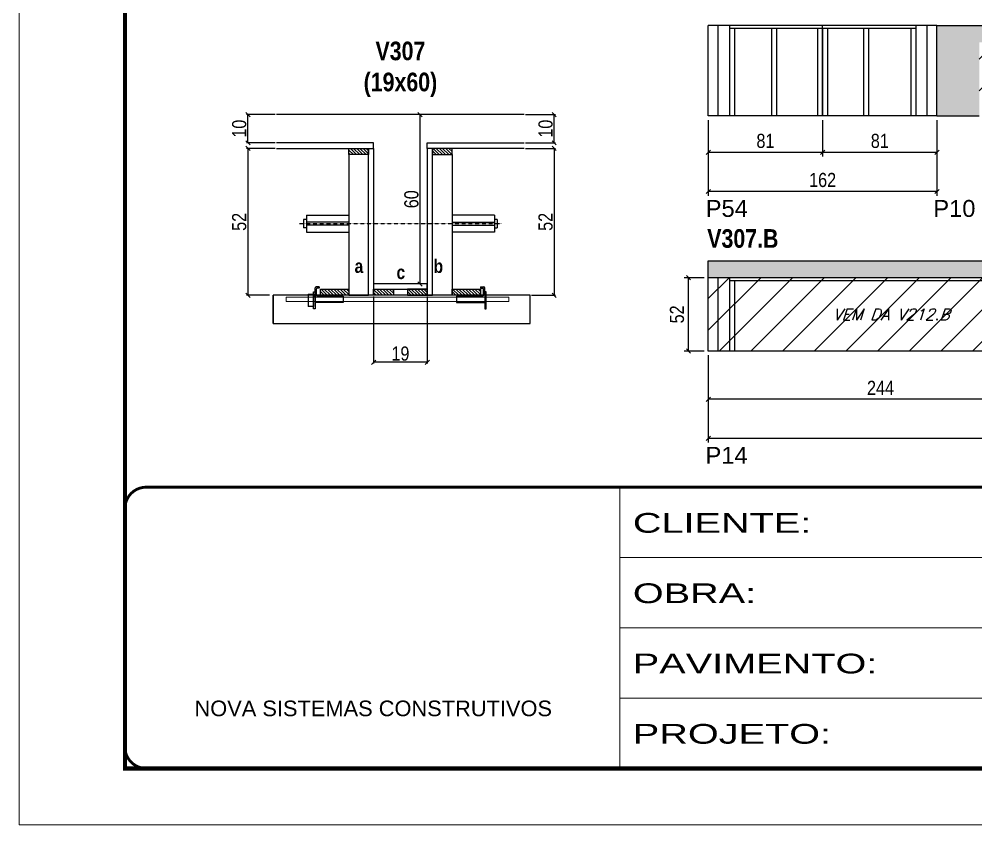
# Model space of a CAD drawing. Extents: x 3309 to 9590, y -2522 to 15424.
# Drawn here: x 4908 to 5586, y 12409 to 12980 of the extents above; entities that cross this region are included whole.
import ezdxf

# ---------------------------------------------------------------- set-up
doc = ezdxf.new("R2010")
doc.units = 0
for name, pattern in [('CONTINUO', [0]), ('DASHED', [0.75, 0.5, -0.25]), ('HIDDEN', [0.375, 0.25, -0.125])]:
    doc.linetypes.add(name, pattern=pattern)
for name, color, linetype in [('5', 5, 'Continuous'), ('barrote', 251, 'Continuous'), ('COTA', 241, 'Continuous'), ('detalhes', 4, 'Continuous'), ('NOMENCLATURA', 7, 'Continuous'), ('Painéis', 200, 'Continuous'), ('presilha', 1, 'Continuous'), ('SARR_2.2x10', 60, 'Continuous'), ('SARR_2.2x7', 40, 'Continuous'), ('SARR_3.5x7', 81, 'Continuous'), ('TENSOR', 3, 'Continuous'), ('texto', 7, 'Continuous')]:
    doc.layers.add(name, color=color, linetype=linetype)
for name, color, linetype, lineweight in [('CONCRETO', 251, 'Continuous', 25), ('Folhas', 255, 'Continuous', 9), ('Hachura', 251, 'Continuous', 9), ('SARRAFO DE PRESSAO', 251, 'DASHED', 9), ('SCO-___-LAJ', 2, 'Continuous', 0)]:
    doc.layers.add(name, color=color, linetype=linetype, lineweight=lineweight)
doc.styles.add('ARIAL', font='arial.ttf')
doc.styles.add('COTA TECNICA', font='techl___.ttf', dxfattribs={"height": 10})
doc.styles.add('COTA TECNICA 2X', font='techl___.ttf', dxfattribs={"height": 10})
doc.styles.add('Romans', font='romans.shx')
doc.styles.get("Standard").update_dxf_attribs({"font": 'arial.ttf'})
doc.styles.add('TECNICA', font='techb___.ttf', dxfattribs={"height": 10})
doc.styles.add('Tecnologia', font='')
doc.styles.get('Tecnologia').set_extended_font_data('Forgotten Futurist')
doc.dimstyles.new('PAINEL', dxfattribs={"dimtxt": 10, "dimasz": 3, "dimexe": 3, "dimexo": 3, "dimgap": 3, "dimtad": 1, "dimdec": 1, "dimzin": 12, "dimdsep": 46, "dimtxsty": 'COTA TECNICA', "dimblk1": 'OBLIQUE', "dimblk2": 'OBLIQUE', "dimsah": 1, "dimcen": 0.9, "dimclrd": 4, "dimclre": 4, "dimclrt": 240, "dimadec": 1, "dimazin": 3, "dimtfac": 1, "dimtdec": 1, "dimtmove": 0, "dimatfit": 3, "dimfxl": 1, "dimtolj": 1, "dimtzin": 12, "dimarcsym": 0})
doc.dimstyles.new('SECAO', dxfattribs={"dimscale": 0.333333, "dimtxt": 5, "dimasz": 9, "dimexe": 3, "dimexo": 3, "dimgap": 3, "dimtad": 1, "dimdec": 1, "dimlfac": 0.5, "dimzin": 12, "dimdsep": 46, "dimtxsty": 'COTA TECNICA 2X', "dimblk1": 'OBLIQUE', "dimblk2": 'OBLIQUE', "dimsah": 1, "dimcen": 0.9, "dimclrd": 4, "dimclre": 4, "dimclrt": 240, "dimadec": 1, "dimazin": 3, "dimtfac": 1, "dimtdec": 1, "dimtmove": 0, "dimatfit": 3, "dimfxl": 1, "dimtolj": 1, "dimtzin": 12, "dimarcsym": 0})
pattern_1 = [(135, (38394.4781, -110727.6584), (-1.122532015, -1.122532015), [])]

# ---------------------------------------------------------------- blocks, each defined once
blk = doc.blocks.new('9999999999')
at = {"color": 30, "linetype": 'CONTINUO'}
for p, q in [((98564.56, 34230.21), (98564.56, 34429.45)), ((98564.56, 34379.64), (99583.98, 34379.64)), ((98564.56, 34329.83), (99487.98, 34329.83)), ((98564.56, 34280.02), (99487.98, 34280.02))]:
    blk.add_line(p, q, dxfattribs=at)
at = {"color": 30, "linetype": 'CONTINUO', "const_width": 2}
blk.add_lwpolyline([(99583.98, 34230.21), (99583.98, 34414.45, 0.414214), (99568.98, 34429.45), (98228.98, 34429.45, 0.414214), (98213.98, 34414.45), (98213.98, 34245.21, 0.414214), (98228.98, 34230.21), (99583.98, 34230.21)], format="xyb", dxfattribs=at)
at = {"layer": 'Folhas'}
blk.add_lwpolyline([(98138.98, 34190.21), (99623.98, 34190.21), (99623.98, 35240.21), (98138.98, 35240.21)], close=True, dxfattribs=at)
at = {"layer": 'Folhas', "color": 30, "const_width": 3}
blk.add_lwpolyline([(98213.98, 34230.21), (99583.98, 34230.21), (99583.98, 35200.21), (98213.98, 35200.21)], close=True, dxfattribs=at)
at = {"color": 7, "linetype": 'Continuous', "ltscale": 5, "style": 'ARIAL'}
blk.add_text('NOVA SISTEMAS CONSTRUTIVOS', height=11.0592, dxfattribs=at).set_placement((98263.19, 34267.21))
at = {"layer": 'Folhas', "color": 7, "style": 'Tecnologia', "width": 1.5}
for s, p in [('CLIENTE:', (98573.65, 34397.17)), ('OBRA:', (98573.65, 34347.31)), ('PAVIMENTO:', (98573.65, 34297.5)), ('PROJETO:', (98573.65, 34247.69))]:
    blk.add_text(s, height=14, dxfattribs=at).set_placement(p)
blk = doc.blocks.new('_Oblique')
at = {"color": 0, "linetype": 'ByBlock', "lineweight": -2}
blk.add_line((-0.5, -0.5), (0.5, 0.5), dxfattribs=at)
blk = doc.blocks.new('*D1170')
at = {"layer": 'COTA', "color": 4, "lineweight": -2, "transparency": 16777216}
for p, q in [((5158.94, 12783.51), (5158.94, 12736.04)), ((5196.94, 12783.51), (5196.94, 12736.04)), ((5196.94, 12737.04), (5158.94, 12737.04))]:
    blk.add_line(p, q, dxfattribs=at)
at = {"layer": 'Defpoints', "color": 0, "transparency": 16777216}
for p in [(5158.94, 12784.51), (5196.94, 12784.51), (5158.94, 12737.04)]:
    blk.add_point(p, dxfattribs=at)
at = {"layer": 'COTA', "color": 4, "lineweight": -2, "transparency": 16777216, "xscale": 3, "yscale": 3, "zscale": 3, "rotation": 180}
blk.add_blockref('_Oblique', (5158.94, 12737.04), dxfattribs=at)
at = {"layer": 'COTA', "color": 4, "lineweight": -2, "transparency": 16777216, "xscale": 3, "yscale": 3, "zscale": 3}
blk.add_blockref('_Oblique', (5196.94, 12737.04), dxfattribs=at)
at = {"layer": 'COTA', "color": 240, "transparency": 16777216, "insert": (5177.94, 12743.13), "char_height": 10, "attachment_point": 5, "style": 'COTA TECNICA 2X'}
blk.add_mtext('\\A1;19', dxfattribs=at)
blk = doc.blocks.new('PRESILHA METÁLICA 1')
at = {"layer": 'presilha'}
for p, q in [((12, 21), (8.6, 21)), ((12, 21), (12, 19.5)), ((0, 13), (6, 13)), ((0, 13), (0, 0)), ((6, 15.5), (7.5, 15.5)), ((6, -2.5), (6, 15.5)), ((6, 13), (6, 0)), ((7.5, 10.6), (7.5, 19.9)), ((7.5, 15.5), (7.5, -2.5)), ((9, 11.6), (9, 18.9)), ((12, 19.5), (9.6, 19.5)), ((37.5, 11), (9.6, 11)), ((37.5, 11), (37.5, 4.1)), ((6, 0), (0, 0)), ((37.5, 4.1), (7.5, 4.1)), ((7.5, -2.5), (6, -2.5))]:
    blk.add_line(p, q, dxfattribs=at)
for centre, radius, start, end in [((8.6, 19.9), 1.14, 90, 180), ((9.6, 18.9), 0.57, 90, 180), ((9.6, 11.6), 0.57, 180, 270)]:
    blk.add_arc(centre, radius, start, end, dxfattribs=at)
blk = doc.blocks.new('PRESILHA METÁLICA 2')
at = {"layer": 'presilha'}
for p, q in [((-5.2, 23.5), (-5.2, 22)), ((-5.2, 23.5), (-1.9, 23.5)), ((-5.2, 22), (-2.8, 22)), ((-2.2, 14.1), (-2.2, 21.4)), ((-0.8, 14.6), (-0.8, 22.4)), ((-30.8, 13.5), (-30.8, 6.6)), ((-30.8, 13.5), (-2.8, 13.5)), ((0.8, 18), (-0.8, 18)), ((-0.8, 18), (-0.8, 0)), ((0.8, 0), (0.8, 18)), ((-30.8, 6.6), (-0.8, 6.6)), ((-0.8, 0), (0.8, 0))]:
    blk.add_line(p, q, dxfattribs=at)
for centre, radius, start, end in [((-2.8, 21.4), 0.57, 0, 90), ((-1.9, 22.4), 1.14, 0, 90), ((-2.8, 14.1), 0.57, 270, 0)]:
    blk.add_arc(centre, radius, start, end, dxfattribs=at)
blk = doc.blocks.new('*D1166')
at = {"layer": 'COTA', "color": 4, "lineweight": -2, "transparency": 16777216}
for p, q in [((5089.24, 12888.51), (5068.89, 12888.51)), ((5069.89, 12888.51), (5069.89, 12784.51)), ((5085.13, 12784.51), (5068.89, 12784.51))]:
    blk.add_line(p, q, dxfattribs=at)
at = {"layer": 'Defpoints', "color": 0, "transparency": 16777216}
for p in [(5090.24, 12888.51), (5069.89, 12784.51), (5086.13, 12784.51)]:
    blk.add_point(p, dxfattribs=at)
at = {"layer": 'COTA', "color": 4, "lineweight": -2, "transparency": 16777216, "xscale": 3, "yscale": 3, "zscale": 3}
for p, rotation in [((5069.89, 12888.51), 90), ((5069.89, 12784.51), 270)]:
    blk.add_blockref('_Oblique', p, dxfattribs=dict(at, rotation=rotation))
at = {"layer": 'COTA', "color": 240, "transparency": 16777216, "insert": (5063.78, 12836.51), "char_height": 10, "attachment_point": 5, "rotation": 90, "style": 'COTA TECNICA 2X'}
blk.add_mtext('\\A1;52', dxfattribs=at)
blk = doc.blocks.new('*D1167')
at = {"layer": 'COTA', "color": 4, "lineweight": -2, "transparency": 16777216}
for p, q in [((5266.64, 12888.51), (5287.86, 12888.51)), ((5286.86, 12888.51), (5286.86, 12784.51)), ((5270.75, 12784.51), (5287.86, 12784.51))]:
    blk.add_line(p, q, dxfattribs=at)
at = {"layer": 'Defpoints', "color": 0, "transparency": 16777216}
for p in [(5265.64, 12888.51), (5269.75, 12784.51), (5286.86, 12784.51)]:
    blk.add_point(p, dxfattribs=at)
at = {"layer": 'COTA', "color": 4, "lineweight": -2, "transparency": 16777216, "xscale": 3, "yscale": 3, "zscale": 3}
for p, rotation in [((5286.86, 12888.51), 90), ((5286.86, 12784.51), 270)]:
    blk.add_blockref('_Oblique', p, dxfattribs=dict(at, rotation=rotation))
at = {"layer": 'COTA', "color": 240, "transparency": 16777216, "insert": (5280.75, 12836.51), "char_height": 10, "attachment_point": 5, "rotation": 90, "style": 'COTA TECNICA 2X'}
blk.add_mtext('\\A1;52', dxfattribs=at)
blk = doc.blocks.new('*D1168')
at = {"layer": 'COTA', "color": 4, "lineweight": -2, "transparency": 16777216}
for p, q in [((5195.94, 12912.51), (5190.87, 12912.51)), ((5191.87, 12792.51), (5191.87, 12912.51)), ((5195.94, 12792.51), (5190.87, 12792.51))]:
    blk.add_line(p, q, dxfattribs=at)
at = {"layer": 'Defpoints', "color": 0, "transparency": 16777216}
for p in [(5191.87, 12912.51), (5196.94, 12912.51), (5196.94, 12792.51)]:
    blk.add_point(p, dxfattribs=at)
at = {"layer": 'COTA', "color": 4, "lineweight": -2, "transparency": 16777216, "xscale": 3, "yscale": 3, "zscale": 3}
for p, rotation in [((5191.87, 12912.51), 90), ((5191.87, 12792.51), 270)]:
    blk.add_blockref('_Oblique', p, dxfattribs=dict(at, rotation=rotation))
at = {"layer": 'COTA', "color": 240, "transparency": 16777216, "insert": (5185.76, 12852.51), "char_height": 10, "attachment_point": 5, "rotation": 90, "style": 'COTA TECNICA 2X'}
blk.add_mtext('\\A1;60', dxfattribs=at)
blk = doc.blocks.new('*D1169')
at = {"layer": 'COTA', "color": 4, "lineweight": -2, "transparency": 16777216}
for p, q in [((5266.64, 12912.51), (5287.86, 12912.51)), ((5286.86, 12892.51), (5286.86, 12912.51)), ((5266.64, 12892.51), (5287.86, 12892.51))]:
    blk.add_line(p, q, dxfattribs=at)
at = {"layer": 'Defpoints', "color": 0, "transparency": 16777216}
for p in [(5265.64, 12912.51), (5286.86, 12912.51), (5265.64, 12892.51)]:
    blk.add_point(p, dxfattribs=at)
at = {"layer": 'COTA', "color": 4, "lineweight": -2, "transparency": 16777216, "xscale": 3, "yscale": 3, "zscale": 3}
for p, rotation in [((5286.86, 12912.51), 90), ((5286.86, 12892.51), 270)]:
    blk.add_blockref('_Oblique', p, dxfattribs=dict(at, rotation=rotation))
at = {"layer": 'COTA', "color": 240, "transparency": 16777216, "insert": (5280.76, 12902.51), "char_height": 10, "attachment_point": 5, "rotation": 90, "style": 'COTA TECNICA 2X'}
blk.add_mtext('\\A1;10', dxfattribs=at)
blk = doc.blocks.new('*D1171')
at = {"layer": 'COTA', "color": 4, "lineweight": -2, "transparency": 16777216}
for p, q in [((5089.24, 12912.51), (5068.89, 12912.51)), ((5069.89, 12892.51), (5069.89, 12912.51)), ((5089.24, 12892.51), (5068.89, 12892.51))]:
    blk.add_line(p, q, dxfattribs=at)
at = {"layer": 'Defpoints', "color": 0, "transparency": 16777216}
for p in [(5069.89, 12912.51), (5090.24, 12912.51), (5090.24, 12892.51)]:
    blk.add_point(p, dxfattribs=at)
at = {"layer": 'COTA', "color": 4, "lineweight": -2, "transparency": 16777216, "xscale": 3, "yscale": 3, "zscale": 3}
for p, rotation in [((5069.89, 12912.51), 90), ((5069.89, 12892.51), 270)]:
    blk.add_blockref('_Oblique', p, dxfattribs=dict(at, rotation=rotation))
at = {"layer": 'COTA', "color": 240, "transparency": 16777216, "insert": (5063.79, 12902.51), "char_height": 10, "attachment_point": 5, "rotation": 90, "style": 'COTA TECNICA 2X'}
blk.add_mtext('\\A1;10', dxfattribs=at)
blk = doc.blocks.new('*D1172')
at = {"layer": 'COTA', "color": 4, "linetype": 'ByBlock', "lineweight": -2, "transparency": 16777216}
for p, q in [((5476.96, 12908.64), (5476.96, 12882.73)), ((5557.96, 12908.64), (5557.96, 12882.73)), ((5557.96, 12885.73), (5476.96, 12885.73))]:
    blk.add_line(p, q, dxfattribs=at)
at = {"layer": 'Defpoints', "color": 0, "linetype": 'ByBlock', "transparency": 16777216}
for p in [(5476.96, 12911.64), (5557.96, 12911.64), (5476.96, 12885.73)]:
    blk.add_point(p, dxfattribs=at)
at = {"layer": 'COTA', "color": 4, "linetype": 'ByBlock', "lineweight": -2, "transparency": 16777216, "xscale": 3, "yscale": 3, "zscale": 3, "rotation": 180}
blk.add_blockref('_Oblique', (5476.96, 12885.73), dxfattribs=at)
at = {"layer": 'COTA', "color": 4, "linetype": 'ByBlock', "lineweight": -2, "transparency": 16777216, "xscale": 3, "yscale": 3, "zscale": 3}
blk.add_blockref('_Oblique', (5557.96, 12885.73), dxfattribs=at)
at = {"layer": 'COTA', "color": 240, "linetype": 'ByBlock', "transparency": 16777216, "insert": (5517.46, 12893.82), "char_height": 10, "attachment_point": 5, "style": 'COTA TECNICA'}
blk.add_mtext('\\A1;81', dxfattribs=at)
blk = doc.blocks.new('*D1173')
at = {"layer": 'COTA', "color": 4, "linetype": 'ByBlock', "lineweight": -2, "transparency": 16777216}
for p, q in [((5395.96, 12908.64), (5395.96, 12882.73)), ((5476.96, 12908.64), (5476.96, 12882.73)), ((5476.96, 12885.73), (5395.96, 12885.73))]:
    blk.add_line(p, q, dxfattribs=at)
at = {"layer": 'Defpoints', "color": 0, "linetype": 'ByBlock', "transparency": 16777216}
for p in [(5395.96, 12911.64), (5476.96, 12911.64), (5395.96, 12885.73)]:
    blk.add_point(p, dxfattribs=at)
at = {"layer": 'COTA', "color": 4, "linetype": 'ByBlock', "lineweight": -2, "transparency": 16777216, "xscale": 3, "yscale": 3, "zscale": 3, "rotation": 180}
blk.add_blockref('_Oblique', (5395.96, 12885.73), dxfattribs=at)
at = {"layer": 'COTA', "color": 4, "linetype": 'ByBlock', "lineweight": -2, "transparency": 16777216, "xscale": 3, "yscale": 3, "zscale": 3}
blk.add_blockref('_Oblique', (5476.96, 12885.73), dxfattribs=at)
at = {"layer": 'COTA', "color": 240, "linetype": 'ByBlock', "transparency": 16777216, "insert": (5436.46, 12893.82), "char_height": 10, "attachment_point": 5, "style": 'COTA TECNICA'}
blk.add_mtext('\\A1;81', dxfattribs=at)
blk = doc.blocks.new('*D1174')
at = {"layer": 'COTA', "color": 4, "linetype": 'ByBlock', "lineweight": -2, "transparency": 16777216}
for p, q in [((5395.96, 12908.64), (5395.96, 12855.02)), ((5557.96, 12908.64), (5557.96, 12855.02)), ((5557.96, 12858.02), (5395.96, 12858.02))]:
    blk.add_line(p, q, dxfattribs=at)
at = {"layer": 'Defpoints', "color": 0, "linetype": 'ByBlock', "transparency": 16777216}
for p in [(5395.96, 12911.64), (5557.96, 12911.64), (5395.96, 12858.02)]:
    blk.add_point(p, dxfattribs=at)
at = {"layer": 'COTA', "color": 4, "linetype": 'ByBlock', "lineweight": -2, "transparency": 16777216, "xscale": 3, "yscale": 3, "zscale": 3, "rotation": 180}
blk.add_blockref('_Oblique', (5395.96, 12858.02), dxfattribs=at)
at = {"layer": 'COTA', "color": 4, "linetype": 'ByBlock', "lineweight": -2, "transparency": 16777216, "xscale": 3, "yscale": 3, "zscale": 3}
blk.add_blockref('_Oblique', (5557.96, 12858.02), dxfattribs=at)
at = {"layer": 'COTA', "color": 240, "linetype": 'ByBlock', "transparency": 16777216, "insert": (5476.96, 12866.12), "char_height": 10, "attachment_point": 5, "style": 'COTA TECNICA'}
blk.add_mtext('\\A1;162', dxfattribs=at)
blk = doc.blocks.new('*D1182')
at = {"layer": 'COTA', "color": 4, "linetype": 'ByBlock', "lineweight": -2, "transparency": 16777216}
for p, q in [((5395.96, 12741.94), (5395.96, 12707.81)), ((5639.96, 12741.94), (5639.96, 12707.81)), ((5639.96, 12710.81), (5395.96, 12710.81))]:
    blk.add_line(p, q, dxfattribs=at)
at = {"layer": 'Defpoints', "color": 0, "linetype": 'ByBlock', "transparency": 16777216}
for p in [(5395.96, 12744.94), (5639.96, 12744.94), (5395.96, 12710.81)]:
    blk.add_point(p, dxfattribs=at)
at = {"layer": 'COTA', "color": 4, "linetype": 'ByBlock', "lineweight": -2, "transparency": 16777216, "xscale": 3, "yscale": 3, "zscale": 3, "rotation": 180}
blk.add_blockref('_Oblique', (5395.96, 12710.81), dxfattribs=at)
at = {"layer": 'COTA', "color": 4, "linetype": 'ByBlock', "lineweight": -2, "transparency": 16777216, "xscale": 3, "yscale": 3, "zscale": 3}
blk.add_blockref('_Oblique', (5639.96, 12710.81), dxfattribs=at)
at = {"layer": 'COTA', "color": 240, "linetype": 'ByBlock', "transparency": 16777216, "insert": (5517.96, 12718.88), "char_height": 10, "attachment_point": 5, "style": 'COTA TECNICA'}
blk.add_mtext('\\A1;244', dxfattribs=at)
blk = doc.blocks.new('*D1183')
at = {"layer": 'COTA', "color": 4, "linetype": 'ByBlock', "lineweight": -2, "transparency": 16777216}
for p, q in [((5395.96, 12741.94), (5395.96, 12680.1)), ((6191.96, 12741.94), (6191.96, 12680.1)), ((6191.96, 12683.1), (5395.96, 12683.1))]:
    blk.add_line(p, q, dxfattribs=at)
at = {"layer": 'Defpoints', "color": 0, "linetype": 'ByBlock', "transparency": 16777216}
for p in [(5395.96, 12744.94), (6191.96, 12744.94), (5395.96, 12683.1)]:
    blk.add_point(p, dxfattribs=at)
at = {"layer": 'COTA', "color": 4, "linetype": 'ByBlock', "lineweight": -2, "transparency": 16777216, "xscale": 3, "yscale": 3, "zscale": 3, "rotation": 180}
blk.add_blockref('_Oblique', (5395.96, 12683.1), dxfattribs=at)
at = {"layer": 'COTA', "color": 4, "linetype": 'ByBlock', "lineweight": -2, "transparency": 16777216, "xscale": 3, "yscale": 3, "zscale": 3}
blk.add_blockref('_Oblique', (6191.96, 12683.1), dxfattribs=at)
at = {"layer": 'COTA', "color": 240, "linetype": 'ByBlock', "transparency": 16777216, "insert": (5793.96, 12691.23), "char_height": 10, "attachment_point": 5, "style": 'COTA TECNICA'}
blk.add_mtext('\\A1;796', dxfattribs=at)
blk = doc.blocks.new('*D1189')
at = {"layer": 'COTA', "color": 4, "lineweight": -2, "transparency": 16777216}
for p, q in [((5392.96, 12796.94), (5378.96, 12796.94)), ((5381.96, 12744.94), (5381.96, 12796.94)), ((5392.96, 12744.94), (5378.96, 12744.94))]:
    blk.add_line(p, q, dxfattribs=at)
at = {"layer": 'Defpoints', "color": 0, "transparency": 16777216}
for p in [(5381.96, 12796.94), (5395.96, 12796.94, 0), (5395.96, 12744.94, 0)]:
    blk.add_point(p, dxfattribs=at)
at = {"layer": 'COTA', "color": 4, "lineweight": -2, "transparency": 16777216, "xscale": 3, "yscale": 3, "zscale": 3}
for p, rotation in [((5381.96, 12796.94), 90), ((5381.96, 12744.94), 270)]:
    blk.add_blockref('_Oblique', p, dxfattribs=dict(at, rotation=rotation))
at = {"layer": 'COTA', "color": 240, "transparency": 16777216, "insert": (5373.85, 12770.94), "char_height": 10, "attachment_point": 5, "rotation": 90, "style": 'COTA TECNICA'}
blk.add_mtext('\\A1;52', dxfattribs=at)

msp = doc.modelspace()

# ---------------------------------------------------------------- hatches: boundary and pattern name
at = {"layer": 'COTA'}
h = msp.add_hatch(dxfattribs=at)
h.set_pattern_fill('AR-CONC', color=256, scale=0.03)
h.set_pattern_definition([(50, (1598.5, 764.2587), (5.46554, -0.4781726), [0.5715, -6.2865]), (355, (1598.5, 764.2587), (-1.0573026, 5.7317054), [0.4572, -5.0292175]), (100.451445, (1598.9555, 764.219), (4.4082374, 5.2535326), [0.4857003, -5.3427073]), (46.1842, (1598.5, 765.783), (8.1323712, -1.26127), [0.85725, -9.42975]), (96.63556, (1599.178, 765.678), (7.122124, 7.4227837), [0.7285507, -8.014068]), (351.18415, (1598.5, 765.783), (7.122124, 7.422784), [0.685799, -7.543792]), (21, (1599.262, 765.4017), (4.5484317, -3.067956), [0.5715, -6.2865]), (326, (1599.262, 765.4017), (1.8540609, 5.525639), [0.4572, -5.0292]), (71.451445, (1599.641, 765.146), (6.4024926, 2.457683), [0.4857003, -5.3426981]), (37.5, (1598.5, 764.2587), (0.0926581, 2.53665117), [0, -4.96824, 0, -5.1054, 0, -5.04825]), (7.5, (1598.5, 764.2587), (2.0045899, 3.00541724), [0, -2.91084, 0, -4.85394, 0, -1.92405]), (327.5, (1596.8007, 764.2587), (4.06771786, -0.17186232), [0, -1.905, 0, -5.9436, 0, -7.8867]), (317.5, (1596.0387, 764.2587), (4.4438754, 0.7627947), [0, -2.4765, 0, -3.94716, 0, -5.6007])])
h.paths.add_polyline_path([(5557.96, 12911.64), (5587.96, 12911.64), (5587.96, 12963.64), (5979.96, 12963.64), (5979.96, 12975.64), (5557.96, 12975.64)])
h = msp.add_hatch(dxfattribs=at)
h.set_pattern_fill('AR-CONC', color=256, scale=0.03)
h.set_pattern_definition([(50, (1598.5, 813.566), (5.46554, -0.4781726), [0.5715, -6.2865]), (355, (1598.5, 813.566), (-1.0573026, 5.7317054), [0.4572, -5.0292175]), (100.451445, (1598.9555, 813.526), (4.4082374, 5.2535326), [0.4857003, -5.3427073]), (46.1842, (1598.5, 815.09), (8.1323712, -1.26127), [0.85725, -9.42975]), (96.63556, (1599.178, 814.985), (7.122124, 7.4227837), [0.7285507, -8.014068]), (351.18415, (1598.5, 815.09), (7.122124, 7.422784), [0.685799, -7.543792]), (21, (1599.262, 814.709), (4.5484317, -3.067956), [0.5715, -6.2865]), (326, (1599.262, 814.709), (1.8540609, 5.525639), [0.4572, -5.0292]), (71.451445, (1599.641, 814.4533), (6.4024926, 2.457683), [0.4857003, -5.3426981]), (37.5, (1598.5, 813.566), (0.0926581, 2.53665117), [0, -4.96824, 0, -5.1054, 0, -5.04825]), (7.5, (1598.5, 813.566), (2.0045899, 3.00541724), [0, -2.91084, 0, -4.85394, 0, -1.92405]), (327.5, (1596.8007, 813.566), (4.06771786, -0.17186232), [0, -1.905, 0, -5.9436, 0, -7.8867]), (317.5, (1596.0387, 813.566), (4.4438754, 0.7627947), [0, -2.4765, 0, -3.94716, 0, -5.6007])])
h.paths.add_polyline_path([(5837.46, 12754.94), (5864.46, 12754.94), (5864.46, 12796.94), (6191.96, 12796.94), (6191.96, 12808.94), (5395.96, 12808.94), (5395.96, 12796.94), (5837.46, 12796.94)])
at = {"layer": 'Hachura', "linetype": 'ByBlock'}
h = msp.add_hatch(dxfattribs=at)
h.set_pattern_fill('ANSI31', color=256, scale=5)
h.paths.add_polyline_path([(5831.96, 12963.64), (5587.96, 12963.64), (5587.96, 12911.64), (5831.96, 12911.64)])
h.paths.add_polyline_path([(5639.96, 12796.94), (5395.96, 12796.94), (5395.96, 12744.94), (5639.96, 12744.94)])
at = {"layer": 'SARR_2.2x10'}
h = msp.add_hatch(dxfattribs=at)
h.set_pattern_fill('ANSI31', color=256, scale=0.5, angle=90)
h.set_pattern_definition([(135, (38314.8781, -110727.6584), (-1.122532015, -1.122532015), [])])
h.paths.add_polyline_path([(5121.34, 12788.91), (5121.34, 12784.51), (5141.34, 12784.51), (5141.34, 12788.91)])
h = msp.add_hatch(dxfattribs=at)
h.set_pattern_fill('ANSI31', color=256, scale=0.5, angle=90)
h.set_pattern_definition([(135, (38408.0781, -110727.6584), (-1.122532015, -1.122532015), [])])
h.paths.add_polyline_path([(5214.54, 12788.91), (5214.54, 12784.51), (5234.54, 12784.51), (5234.54, 12788.91)])
at = {"layer": 'SARR_2.2x7'}
h = msp.add_hatch(dxfattribs=at)
h.set_pattern_fill('ANSI31', color=256, scale=0.5, angle=90)
h.set_pattern_definition([(135, (38328.8781, -110628.0584), (-1.122532015, -1.122532015), [])])
h.paths.add_polyline_path([(5155.34, 12888.51), (5155.34, 12884.11), (5141.34, 12884.11), (5141.34, 12888.51)])
h = msp.add_hatch(dxfattribs=at)
h.set_pattern_fill('ANSI31', color=256, scale=0.5, angle=90)
h.set_pattern_definition([(135, (38308.8781, -110628.0584), (-1.122532015, -1.122532015), [])])
h.paths.add_polyline_path([(5200.54, 12888.51), (5200.54, 12884.11), (5214.54, 12884.11), (5214.54, 12888.51)])
h = msp.add_hatch(dxfattribs=at)
h.set_pattern_fill('ANSI31', color=256, scale=0.5, angle=90)
h.set_pattern_definition(pattern_1)
h.paths.add_polyline_path([(5172.94, 12784.51), (5172.94, 12788.91), (5158.94, 12788.91), (5158.94, 12784.51)])
h = msp.add_hatch(dxfattribs=at)
h.set_pattern_fill('ANSI31', color=256, scale=0.5, angle=90)
h.set_pattern_definition(pattern_1)
h.paths.add_polyline_path([(5182.94, 12788.91), (5182.94, 12784.51), (5196.94, 12784.51), (5196.94, 12788.91)])

# ---------------------------------------------------------------- linework, layer by layer
at = {"ltscale": 3}
for p, q in [((5109.34, 12838.24), (5109.34, 12832.24)), ((5111.34, 12838.24), (5109.34, 12838.24)), ((5111.34, 12841.24), (5111.34, 12829.24)), ((5111.34, 12841.24), (5141.34, 12841.24)), ((5141.34, 12836.24), (5111.34, 12836.24)), ((5244.54, 12841.24), (5214.54, 12841.24)), ((5214.54, 12836.24), (5244.54, 12836.24)), ((5244.54, 12841.24), (5244.54, 12829.24)), ((5246.54, 12838.24), (5244.54, 12838.24)), ((5246.54, 12838.24), (5246.54, 12832.24)), ((5111.34, 12832.24), (5109.34, 12832.24)), ((5141.34, 12834.24), (5111.34, 12834.24)), ((5111.34, 12829.24), (5141.34, 12829.24)), ((5214.54, 12834.24), (5244.54, 12834.24)), ((5244.54, 12829.24), (5214.54, 12829.24)), ((5244.54, 12832.24), (5246.54, 12832.24))]:
    msp.add_line(p, q, dxfattribs=at)
at = {"layer": 'barrote'}
msp.add_lwpolyline([(5087.88, 12764.51), (5269.8, 12764.51), (5269.8, 12784.51), (5087.88, 12784.51)], close=True, dxfattribs=at)
at = {"layer": 'CONCRETO', "linetype": 'Continuous'}
msp.add_line((5265.64, 12912.51), (5090.24, 12912.51), dxfattribs=at)
at = {"layer": 'COTA'}
for p, q in [((5557.96, 12975.64, 0), (5979.96, 12975.64, 0)), ((5557.96, 12911.64, 0), (5587.96, 12911.64, 0)), ((5395.96, 12796.94, 0), (5395.96, 12808.94, 0)), ((5395.96, 12808.94, 0), (6191.96, 12808.94, 0))]:
    msp.add_line(p, q, dxfattribs=at)
at = {"layer": 'detalhes', "color": 250}
msp.add_line((5087.88, 12764.51), (5087.88, 12784.51), dxfattribs=at)
at = {"layer": 'Painéis', "linetype": 'ByBlock'}
for p, q in [((5557.96, 12975.64, 0), (5395.96, 12975.64, 0)), ((5395.96, 12911.64, 0), (5395.96, 12975.64, 0)), ((5476.96, 12911.64, 0), (5476.96, 12975.64, 0)), ((5557.96, 12911.64, 0), (5557.96, 12975.64, 0)), ((5557.96, 12911.64, 0), (5395.96, 12911.64, 0)), ((5837.46, 12796.94, 0), (5395.96, 12796.94, 0)), ((5395.96, 12744.94, 0), (5395.96, 12796.94, 0)), ((5864.46, 12744.94, 0), (5395.96, 12744.94, 0))]:
    msp.add_line(p, q, dxfattribs=at)
at = {"layer": 'Painéis', "linetype": 'Continuous', "elevation": 0}
for points in [[(5090.24, 12888.51), (5158.94, 12888.51), (5158.94, 12892.51), (5090.24, 12892.51)], [(5265.64, 12888.51), (5196.94, 12888.51), (5196.94, 12892.51), (5265.64, 12892.51)]]:
    msp.add_lwpolyline(points, dxfattribs=at)
at = {"layer": 'Painéis', "linetype": 'Continuous'}
for points in [[(5155.34, 12784.51), (5155.34, 12888.51), (5158.94, 12888.51), (5158.94, 12784.51)], [(5200.54, 12784.51), (5200.54, 12888.51), (5196.94, 12888.51), (5196.94, 12784.51)], [(5196.94, 12792.51), (5158.94, 12792.51), (5158.94, 12788.91), (5196.94, 12788.91)]]:
    msp.add_lwpolyline(points, close=True, dxfattribs=at)
at = {"layer": 'SARR_2.2x10'}
for points in [[(5121.34, 12788.91), (5141.34, 12788.91), (5141.34, 12784.51), (5121.34, 12784.51)], [(5214.54, 12788.91), (5234.54, 12788.91), (5234.54, 12784.51), (5214.54, 12784.51)]]:
    msp.add_lwpolyline(points, close=True, dxfattribs=at)
at = {"layer": 'SARR_2.2x7', "linetype": 'Continuous'}
for p, q in [((5402.96, 12911.64, 0), (5402.96, 12975.64, 0)), ((5476.96, 12973.44, 0), (5410.96, 12973.44, 0)), ((5542.96, 12973.44, 0), (5476.96, 12973.44, 0)), ((5550.96, 12911.64, 0), (5550.96, 12975.64, 0)), ((5402.96, 12744.94, 0), (5402.96, 12796.94, 0)), ((5639.96, 12794.74, 0), (5410.96, 12794.74, 0))]:
    msp.add_line(p, q, dxfattribs=at)
at = {"layer": 'SARR_2.2x7', "elevation": 0}
for points in [[(5141.34, 12888.51), (5155.34, 12888.51), (5155.34, 12884.11), (5141.34, 12884.11)], [(5214.54, 12888.51), (5200.54, 12888.51), (5200.54, 12884.11), (5214.54, 12884.11)]]:
    msp.add_lwpolyline(points, close=True, dxfattribs=at)
at = {"layer": 'SARR_2.2x7'}
for points in [[(5158.94, 12788.91), (5172.94, 12788.91), (5172.94, 12784.51), (5158.94, 12784.51)], [(5196.94, 12788.91), (5182.94, 12788.91), (5182.94, 12784.51), (5196.94, 12784.51)]]:
    msp.add_lwpolyline(points, close=True, dxfattribs=at)
at = {"layer": 'SARR_3.5x7'}
for p, q in [((5410.96, 12975.64, 0), (5410.96, 12911.64, 0)), ((5414.46, 12973.44, 0), (5414.46, 12911.64, 0)), ((5440.87, 12973.44, 0), (5440.87, 12911.64, 0)), ((5444.37, 12973.44, 0), (5444.37, 12911.64, 0)), ((5473.46, 12973.44, 0), (5473.46, 12911.64, 0)), ((5476.96, 12973.44, 0), (5476.96, 12911.64, 0)), ((5480.46, 12973.44, 0), (5480.46, 12911.64, 0)), ((5505.91, 12973.44, 0), (5505.91, 12911.64, 0)), ((5509.41, 12973.44, 0), (5509.41, 12911.64, 0)), ((5539.46, 12973.44, 0), (5539.46, 12911.64, 0)), ((5542.96, 12975.64, 0), (5542.96, 12911.64, 0)), ((5410.96, 12796.94, 0), (5410.96, 12744.94, 0)), ((5414.46, 12794.74, 0), (5414.46, 12744.94, 0))]:
    msp.add_line(p, q, dxfattribs=at)
for points in [[(5155.34, 12884.11), (5141.34, 12884.11), (5141.34, 12784.51), (5155.34, 12784.51)], [(5200.54, 12884.11), (5214.54, 12884.11), (5214.54, 12784.51), (5200.54, 12784.51)]]:
    msp.add_lwpolyline(points, close=True, dxfattribs=at)
at = {"layer": 'SCO-___-LAJ', "color": 1}
msp.add_lwpolyline([(5096.89, 12783.18), (5254.72, 12783.18), (5254.72, 12779.98), (5096.89, 12779.98)], close=True, dxfattribs=at)
at = {"layer": 'TENSOR', "linetype": 'HIDDEN', "ltscale": 0.5}
msp.add_line((5106.34, 12835.24), (5249.84, 12835.24), dxfattribs=at)

# ---------------------------------------------------------------- block references
at = {"layer": 'presilha', "xscale": 0.6666666666666666, "yscale": 0.6666666666666666, "zscale": 0.6666666666666666}
for name, p in [('PRESILHA METÁLICA 1', (5112.47, 12776.54)), ('PRESILHA METÁLICA 2', (5238.22, 12774.88))]:
    msp.add_blockref(name, p, dxfattribs=at)
at = {"layer": 'SARRAFO DE PRESSAO', "color": 6, "linetype": 'ByBlock'}
msp.add_blockref('9999999999', (-93231.11, -21780.92), dxfattribs=at)

# ---------------------------------------------------------------- texts
at = {"layer": '5', "linetype": 'Continuous'}
for s, p in [('P54', (5394.17, 12840.01, 0)), ('P10', (5555.39, 12840.01, 0)), ('P14', (5394.02, 12665.09, 0))]:
    msp.add_text(s, height=12, rotation=0.00004, dxfattribs=at).set_placement(p)
at = {"layer": 'detalhes', "style": 'TECNICA'}
for s, p in [('a', (5145.47, 12800.31)), ('b', (5201.44, 12800.3)), ('c', (5175.18, 12795.98))]:
    msp.add_text(s, height=9.6, dxfattribs=at).set_placement(p)
at = {"layer": 'NOMENCLATURA', "style": 'TECNICA'}
msp.add_text('V307.B', height=13.2, dxfattribs=at).set_placement((5395.25, 12818.13, 0))
at = {"layer": 'NOMENCLATURA', "insert": (5177.94, 12964.21), "char_height": 13.2, "attachment_point": 2, "style": 'TECNICA'}
msp.add_mtext_dynamic_manual_height_columns('V307\\P(19x60)', width=300.2766, gutter_width=1, heights=[0], dxfattribs=at)
at = {"layer": 'texto', "color": 2, "insert": (5525.46, 12770.94, 0), "char_height": 8, "attachment_point": 5, "style": 'Romans'}
msp.add_mtext('{\\Q19;\\C256;VEM DA V212.B}', dxfattribs=at)

# ---------------------------------------------------------------- dimensions: what is measured, and where the dimension line sits
at = {"layer": 'COTA'}
for base, p1, p2, dimstyle, picture, middle in [((5069.89, 12912.51), (5090.24, 12892.51), (5090.24, 12912.51), 'SECAO', '*D1171', (5063.79, 12902.51)), ((5191.87, 12912.51), (5196.94, 12792.51), (5196.94, 12912.51), 'SECAO', '*D1168', (5185.76, 12852.51)), ((5286.86, 12912.51), (5265.64, 12892.51), (5265.64, 12912.51), 'SECAO', '*D1169', (5280.76, 12902.51)), ((5069.89, 12784.51, 0), (5090.24, 12888.51), (5086.13, 12784.51, 0), 'SECAO', '*D1166', (5063.78, 12836.51, 0)), ((5286.86, 12784.51, 0), (5265.64, 12888.51), (5269.75, 12784.51, 0), 'SECAO', '*D1167', (5280.75, 12836.51, 0)), ((5381.96, 12796.94), (5395.96, 12744.94, 0), (5395.96, 12796.94, 0), 'PAINEL', '*D1189', (5373.85, 12770.94))]:
    dim = msp.add_linear_dim(base=base, p1=p1, p2=p2, angle=90, dimstyle=dimstyle, dxfattribs=at)
    dim.commit()
    dim.dimension.update_dxf_attribs({"geometry": picture, "text_midpoint": middle})
at = {"layer": 'COTA', "linetype": 'ByBlock'}
for base, p1, p2, picture, middle in [((5395.96, 12885.73, 0), (5476.96, 12911.64, 0), (5395.96, 12911.64, 0), '*D1173', (5436.46, 12893.82, 0)), ((5395.96, 12710.81, 0), (5639.96, 12744.94, 0), (5395.96, 12744.94, 0), '*D1182', (5517.96, 12718.88, 0))]:
    dim = msp.add_linear_dim(base=base, p1=p1, p2=p2, angle=180, dimstyle='PAINEL', override={"dimtmove": 1}, dxfattribs=at)
    dim.commit()
    dim.dimension.update_dxf_attribs({"geometry": picture, "text_midpoint": middle})
for base, p1, p2, picture, middle in [((5395.96, 12858.02, 0), (5557.96, 12911.64, 0), (5395.96, 12911.64, 0), '*D1174', (5476.96, 12866.12, 0)), ((5476.96, 12885.73, 0), (5557.96, 12911.64, 0), (5476.96, 12911.64, 0), '*D1172', (5517.46, 12893.82, 0)), ((5395.96, 12683.1, 0), (6191.96, 12744.94, 0), (5395.96, 12744.94, 0), '*D1183', (5793.96, 12691.23, 0))]:
    dim = msp.add_linear_dim(base=base, p1=p1, p2=p2, angle=180, dimstyle='PAINEL', dxfattribs=at)
    dim.commit()
    dim.dimension.update_dxf_attribs({"geometry": picture, "text_midpoint": middle})
at = {"layer": 'COTA'}
dim = msp.add_linear_dim(base=(5158.94, 12737.04), p1=(5196.94, 12784.51), p2=(5158.94, 12784.51), angle=180, dimstyle='SECAO', dxfattribs=at)
dim.commit()
dim.dimension.update_dxf_attribs({"geometry": '*D1170', "text_midpoint": (5177.94, 12737.04), "dimtype": 160})

doc.saveas('drawing.dxf')
